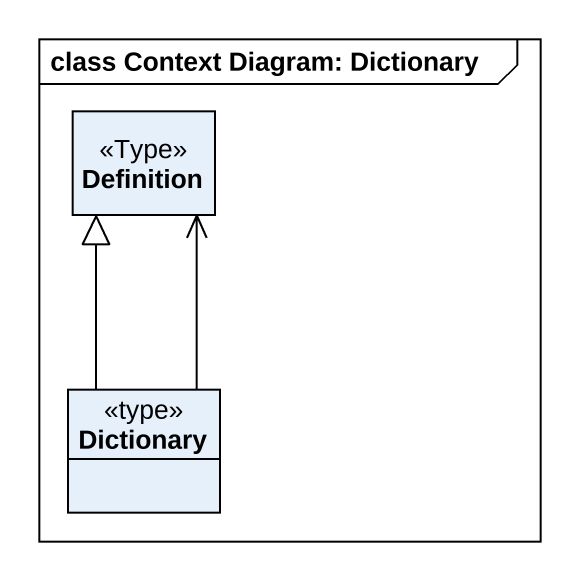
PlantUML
@startuml
mainframe class Context Diagram: Dictionary
hide circle
hide empty members
class Definition <<Type>>
class Dictionary <<type>>
Dictionary -up-|> Definition
Dictionary -up-> Definition
@enduml
